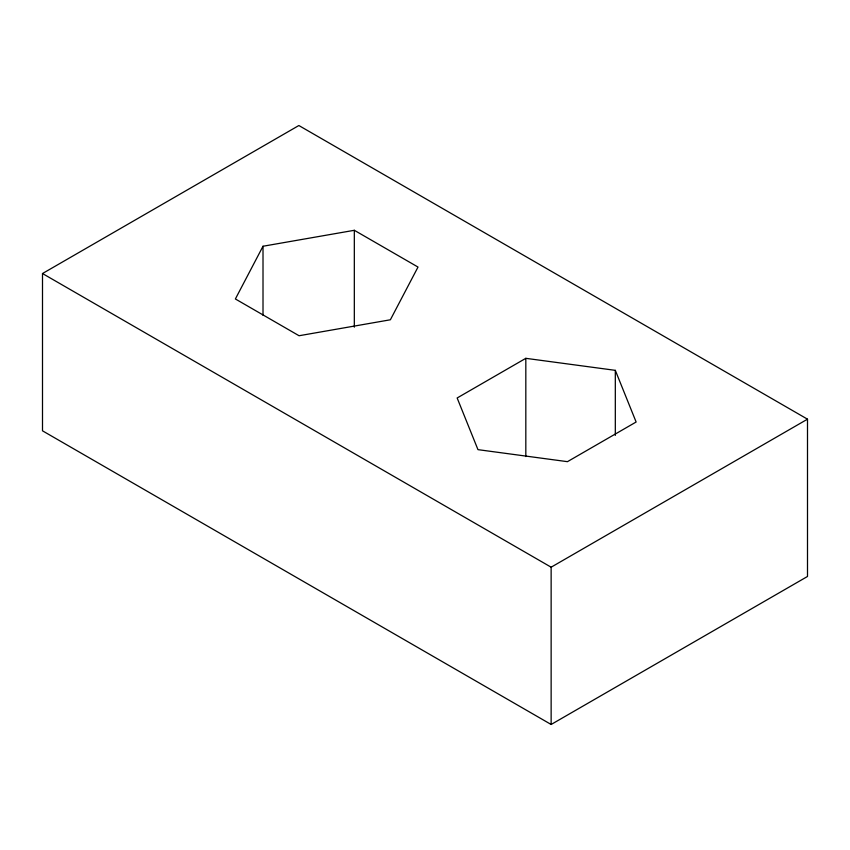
<?xml version="1.0" encoding="UTF-8"?>
<svg xmlns="http://www.w3.org/2000/svg" width="850" height="850" viewBox="0 0 850 850"><rect width="100%" height="100%" fill="white"/><g stroke="black" fill="none" stroke-linecap="round" stroke-linejoin="round"><path stroke-width="1.27" d="M263.011 246.245L235.376 298.966L299.062 335.739L390.373 319.781L418.009 267.059L354.322 230.297L263.011 246.245L263.011 315.265M42.5 273.53L298.86 125.524L807.5 419.178L807.5 576.47L551.14 724.476L42.5 430.822L42.5 273.53L551.14 567.194L807.5 419.178M525.821 358.328L457.151 397.981L477.966 449.65L567.449 461.667L636.129 422.014L615.315 370.345L525.821 358.328L525.821 456.556M615.315 370.345L615.315 435.391M551.14 567.194L551.14 724.476M354.322 230.297L354.322 327.186"/></g></svg>
